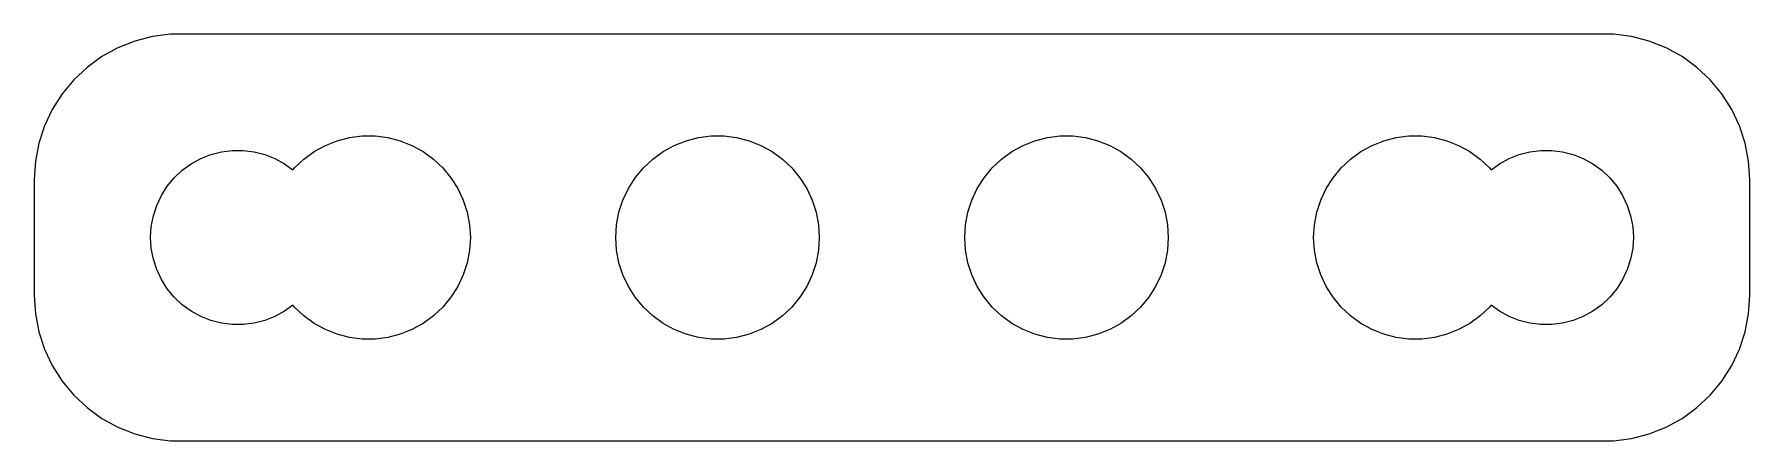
# Model space of a CAD drawing. Header units: metres. Extents: x -29.5 to 29.5, y -7 to 7.
import ezdxf

# ---------------------------------------------------------------- set-up
doc = ezdxf.new("R2010")
doc.units = ezdxf.units.M

msp = doc.modelspace()

# ---------------------------------------------------------------- linework, layer by layer
for p, q in [((-26.6289, 6.52412), (-27.1791, 6.22163)), ((-26.0451, 6.75528), (-26.6289, 6.52412)), ((-25.4369, 6.91142), (-26.0451, 6.75528)), ((-24.8139, 6.99013), (-25.4369, 6.91142)), ((24.8139, 6.99013), (-24.8139, 6.99013)), ((25.4369, 6.91142), (24.8139, 6.99013)), ((26.0451, 6.75528), (25.4369, 6.91142)), ((26.6289, 6.52412), (26.0451, 6.75528)), ((27.1791, 6.22163), (26.6289, 6.52412)), ((-27.1791, 6.22163), (-27.6871, 5.85255)), ((27.6871, 5.85255), (27.1791, 6.22163)), ((-28.1448, 5.42273), (-28.5451, 4.93892)), ((-27.6871, 5.85255), (-28.1448, 5.42273)), ((28.1448, 5.42273), (27.6871, 5.85255)), ((28.5451, 4.93892), (28.1448, 5.42273)), ((-28.5451, 4.93892), (-28.8815, 4.40877)), ((28.8815, 4.40877), (28.5451, 4.93892)), ((-28.8815, 4.40877), (-29.1489, 3.84062)), ((29.1489, 3.84062), (28.8815, 4.40877)), ((-29.1489, 3.84062), (-29.3429, 3.24344)), ((29.3429, 3.24344), (29.1489, 3.84062)), ((-29.3429, 3.24344), (-29.4606, 2.62666)), ((-23.0621, 2.94685), (-22.6884, 2.99408)), ((-22.6884, 2.99408), (-22.3116, 2.99408)), ((-22.3116, 2.99408), (-21.9379, 2.94685)), ((-20.231, 2.69679), (-19.8754, 2.95514)), ((-19.8754, 2.95514), (-19.4902, 3.16689)), ((-19.4902, 3.16689), (-19.0816, 3.32869)), ((-19.0816, 3.32869), (-18.6558, 3.438)), ((-18.6558, 3.438), (-18.2198, 3.49309)), ((-18.2198, 3.49309), (-17.7802, 3.49309)), ((-17.7802, 3.49309), (-17.3442, 3.438)), ((-17.3442, 3.438), (-16.9184, 3.32869)), ((-16.9184, 3.32869), (-16.5098, 3.16689)), ((-16.5098, 3.16689), (-16.1246, 2.95514)), ((-16.1246, 2.95514), (-15.769, 2.69679)), ((-8.23097, 2.69679), (-7.87538, 2.95514)), ((-7.87538, 2.95514), (-7.49022, 3.16689)), ((-7.49022, 3.16689), (-7.08156, 3.32869)), ((-7.08156, 3.32869), (-6.65582, 3.438)), ((-6.65582, 3.438), (-6.21976, 3.49309)), ((-6.21976, 3.49309), (-5.78023, 3.49309)), ((-5.78023, 3.49309), (-5.34416, 3.438)), ((-5.34416, 3.438), (-4.91843, 3.32869)), ((-4.91843, 3.32869), (-4.50977, 3.16689)), ((-4.50977, 3.16689), (-4.1246, 2.95514)), ((-4.1246, 2.95514), (-3.76901, 2.69679)), ((3.76901, 2.69679), (4.1246, 2.95514)), ((4.1246, 2.95514), (4.50977, 3.16689)), ((4.50977, 3.16689), (4.91843, 3.32869)), ((4.91843, 3.32869), (5.34416, 3.438)), ((5.34416, 3.438), (5.78023, 3.49309)), ((5.78023, 3.49309), (6.21976, 3.49309)), ((6.21976, 3.49309), (6.65582, 3.438)), ((6.65582, 3.438), (7.08156, 3.32869)), ((7.08156, 3.32869), (7.49022, 3.16689)), ((7.49022, 3.16689), (7.87538, 2.95514)), ((7.87538, 2.95514), (8.23097, 2.69679)), ((15.769, 2.69679), (16.1246, 2.95514)), ((16.1246, 2.95514), (16.5098, 3.16689)), ((16.5098, 3.16689), (16.9184, 3.32869)), ((16.9184, 3.32869), (17.3442, 3.438)), ((17.3442, 3.438), (17.7802, 3.49309)), ((17.7802, 3.49309), (18.2198, 3.49309)), ((18.2198, 3.49309), (18.6558, 3.438)), ((18.6558, 3.438), (19.0816, 3.32869)), ((19.0816, 3.32869), (19.4902, 3.16689)), ((19.4902, 3.16689), (19.8754, 2.95514)), ((19.8754, 2.95514), (20.231, 2.69679)), ((21.9379, 2.94685), (22.3116, 2.99408)), ((22.3116, 2.99408), (22.6884, 2.99408)), ((22.6884, 2.99408), (23.0621, 2.94685)), ((29.4606, 2.62666), (29.3429, 3.24344)), ((-29.4606, 2.62666), (-29.5, 2)), ((-24.4123, 2.31154), (-24.1075, 2.53297)), ((-24.1075, 2.53297), (-23.7773, 2.71448)), ((-23.7773, 2.71448), (-23.427, 2.85316)), ((-23.427, 2.85316), (-23.0621, 2.94685)), ((-21.9379, 2.94685), (-21.5729, 2.85316)), ((-21.5729, 2.85316), (-21.2227, 2.71448)), ((-21.2227, 2.71448), (-20.8925, 2.53297)), ((-20.8925, 2.53297), (-20.6086, 2.32672)), ((-20.6086, 2.32672), (-20.5514, 2.3959)), ((-20.5514, 2.3959), (-20.231, 2.69679)), ((-15.769, 2.69679), (-15.4486, 2.3959)), ((-15.4486, 2.3959), (-15.1684, 2.05724)), ((-8.83156, 2.05724), (-8.55138, 2.3959)), ((-8.55138, 2.3959), (-8.23097, 2.69679)), ((-3.76901, 2.69679), (-3.44861, 2.3959)), ((-3.44861, 2.3959), (-3.16843, 2.05724)), ((3.16843, 2.05724), (3.44861, 2.3959)), ((3.44861, 2.3959), (3.76901, 2.69679)), ((8.23097, 2.69679), (8.55138, 2.3959)), ((8.55138, 2.3959), (8.83156, 2.05724)), ((15.1684, 2.05724), (15.4486, 2.3959)), ((15.4486, 2.3959), (15.769, 2.69679)), ((20.231, 2.69679), (20.5514, 2.3959)), ((20.5514, 2.3959), (20.6086, 2.32672)), ((20.6086, 2.32672), (20.8925, 2.53297)), ((20.8925, 2.53297), (21.2227, 2.71448)), ((21.2227, 2.71448), (21.5729, 2.85316)), ((21.5729, 2.85316), (21.9379, 2.94685)), ((23.0621, 2.94685), (23.427, 2.85316)), ((23.427, 2.85316), (23.7773, 2.71448)), ((23.7773, 2.71448), (24.1075, 2.53297)), ((24.1075, 2.53297), (24.4123, 2.31154)), ((29.5, 2), (29.4606, 2.62666)), ((-29.5, 2), (-29.5, -2)), ((-24.927, 1.76335), (-24.6869, 2.05363)), ((-24.6869, 2.05363), (-24.4123, 2.31154)), ((-15.1684, 2.05724), (-14.9329, 1.68613)), ((-9.06706, 1.68613), (-8.83156, 2.05724)), ((-3.16843, 2.05724), (-2.93292, 1.68613)), ((2.93292, 1.68613), (3.16843, 2.05724)), ((8.83156, 2.05724), (9.06706, 1.68613)), ((14.9329, 1.68613), (15.1684, 2.05724)), ((24.4123, 2.31154), (24.6869, 2.05363)), ((24.6869, 2.05363), (24.927, 1.76335)), ((29.5, -2), (29.5, 2)), ((-25.2893, 1.10437), (-25.1289, 1.44525)), ((-25.1289, 1.44525), (-24.927, 1.76335)), ((-14.9329, 1.68613), (-14.7458, 1.28842)), ((-14.7458, 1.28842), (-14.61, 0.870407)), ((-9.39003, 0.870407), (-9.25421, 1.28842)), ((-9.25421, 1.28842), (-9.06706, 1.68613)), ((-2.93292, 1.68613), (-2.74577, 1.28842)), ((-2.74577, 1.28842), (-2.60995, 0.870407)), ((2.60995, 0.870407), (2.74577, 1.28842)), ((2.74577, 1.28842), (2.93292, 1.68613)), ((9.06706, 1.68613), (9.25421, 1.28842)), ((9.25421, 1.28842), (9.39003, 0.870407)), ((14.61, 0.870407), (14.7458, 1.28842)), ((14.7458, 1.28842), (14.9329, 1.68613)), ((24.927, 1.76335), (25.1289, 1.44525)), ((25.1289, 1.44525), (25.2893, 1.10437)), ((-25.4763, 0.375992), (-25.4057, 0.746063)), ((-25.4057, 0.746063), (-25.2893, 1.10437)), ((-14.61, 0.870407), (-14.5276, 0.43866)), ((-9.4724, 0.43866), (-9.39003, 0.870407)), ((-2.60995, 0.870407), (-2.52759, 0.43866)), ((2.52759, 0.43866), (2.60995, 0.870407)), ((9.39003, 0.870407), (9.4724, 0.43866)), ((14.5276, 0.43866), (14.61, 0.870407)), ((25.2893, 1.10437), (25.4057, 0.746063)), ((25.4057, 0.746063), (25.4763, 0.375992)), ((-25.5, 0), (-25.4763, 0.375992)), ((-25.4763, -0.375992), (-25.5, 0)), ((-14.5276, 0.43866), (-14.5, 0)), ((-14.5, 0), (-14.5276, -0.43866)), ((-9.5, 0), (-9.4724, 0.43866)), ((-9.4724, -0.43866), (-9.5, 0)), ((-2.52759, 0.43866), (-2.5, 0)), ((-2.5, 0), (-2.52759, -0.43866)), ((2.5, 0), (2.52759, 0.43866)), ((2.52759, -0.43866), (2.5, 0)), ((9.4724, 0.43866), (9.5, 0)), ((9.5, 0), (9.4724, -0.43866)), ((14.5, 0), (14.5276, 0.43866)), ((14.5276, -0.43866), (14.5, 0)), ((25.4763, 0.375992), (25.5, 0)), ((25.5, 0), (25.4763, -0.375992)), ((-25.4057, -0.746063), (-25.4763, -0.375992)), ((-14.5276, -0.43866), (-14.61, -0.870407)), ((-9.39003, -0.870407), (-9.4724, -0.43866)), ((-2.52759, -0.43866), (-2.60995, -0.870407)), ((2.60995, -0.870407), (2.52759, -0.43866)), ((9.4724, -0.43866), (9.39003, -0.870407)), ((14.61, -0.870407), (14.5276, -0.43866)), ((25.4763, -0.375992), (25.4057, -0.746063)), ((-25.2893, -1.10437), (-25.4057, -0.746063)), ((-25.1289, -1.44525), (-25.2893, -1.10437)), ((-14.61, -0.870407), (-14.7458, -1.28842)), ((-9.25421, -1.28842), (-9.39003, -0.870407)), ((-2.60995, -0.870407), (-2.74577, -1.28842)), ((2.74577, -1.28842), (2.60995, -0.870407)), ((9.39003, -0.870407), (9.25421, -1.28842)), ((14.7458, -1.28842), (14.61, -0.870407)), ((25.2893, -1.10437), (25.1289, -1.44525)), ((25.4057, -0.746063), (25.2893, -1.10437)), ((-24.927, -1.76335), (-25.1289, -1.44525)), ((-24.6869, -2.05363), (-24.927, -1.76335)), ((-14.9329, -1.68613), (-15.1684, -2.05724)), ((-14.7458, -1.28842), (-14.9329, -1.68613)), ((-9.06706, -1.68613), (-9.25421, -1.28842)), ((-8.83156, -2.05724), (-9.06706, -1.68613)), ((-2.93292, -1.68613), (-3.16843, -2.05724)), ((-2.74577, -1.28842), (-2.93292, -1.68613)), ((2.93292, -1.68613), (2.74577, -1.28842)), ((3.16843, -2.05724), (2.93292, -1.68613)), ((9.06706, -1.68613), (8.83156, -2.05724)), ((9.25421, -1.28842), (9.06706, -1.68613)), ((14.9329, -1.68613), (14.7458, -1.28842)), ((15.1684, -2.05724), (14.9329, -1.68613)), ((24.927, -1.76335), (24.6869, -2.05363)), ((25.1289, -1.44525), (24.927, -1.76335)), ((-29.5, -2), (-29.4606, -2.62666)), ((-24.4123, -2.31154), (-24.6869, -2.05363)), ((-24.1075, -2.53297), (-24.4123, -2.31154)), ((-20.6086, -2.32672), (-20.8925, -2.53297)), ((-20.5514, -2.3959), (-20.6086, -2.32672)), ((-15.1684, -2.05724), (-15.4486, -2.3959)), ((-8.55138, -2.3959), (-8.83156, -2.05724)), ((-3.16843, -2.05724), (-3.44861, -2.3959)), ((3.44861, -2.3959), (3.16843, -2.05724)), ((8.83156, -2.05724), (8.55138, -2.3959)), ((15.4486, -2.3959), (15.1684, -2.05724)), ((20.6086, -2.32672), (20.5514, -2.3959)), ((20.8925, -2.53297), (20.6086, -2.32672)), ((24.4123, -2.31154), (24.1075, -2.53297)), ((24.6869, -2.05363), (24.4123, -2.31154)), ((29.4606, -2.62666), (29.5, -2)), ((-29.4606, -2.62666), (-29.3429, -3.24344)), ((-23.7773, -2.71448), (-24.1075, -2.53297)), ((-23.427, -2.85316), (-23.7773, -2.71448)), ((-23.0621, -2.94685), (-23.427, -2.85316)), ((-22.6884, -2.99408), (-23.0621, -2.94685)), ((-21.9379, -2.94685), (-22.3116, -2.99408)), ((-21.5729, -2.85316), (-21.9379, -2.94685)), ((-21.2227, -2.71448), (-21.5729, -2.85316)), ((-20.8925, -2.53297), (-21.2227, -2.71448)), ((-20.231, -2.69679), (-20.5514, -2.3959)), ((-19.8754, -2.95514), (-20.231, -2.69679)), ((-15.769, -2.69679), (-16.1246, -2.95514)), ((-15.4486, -2.3959), (-15.769, -2.69679)), ((-8.23097, -2.69679), (-8.55138, -2.3959)), ((-7.87538, -2.95514), (-8.23097, -2.69679)), ((-3.76901, -2.69679), (-4.1246, -2.95514)), ((-3.44861, -2.3959), (-3.76901, -2.69679)), ((3.76901, -2.69679), (3.44861, -2.3959)), ((4.1246, -2.95514), (3.76901, -2.69679)), ((8.23097, -2.69679), (7.87538, -2.95514)), ((8.55138, -2.3959), (8.23097, -2.69679)), ((15.769, -2.69679), (15.4486, -2.3959)), ((16.1246, -2.95514), (15.769, -2.69679)), ((20.231, -2.69679), (19.8754, -2.95514)), ((20.5514, -2.3959), (20.231, -2.69679)), ((21.2227, -2.71448), (20.8925, -2.53297)), ((21.5729, -2.85316), (21.2227, -2.71448)), ((21.9379, -2.94685), (21.5729, -2.85316)), ((22.3116, -2.99408), (21.9379, -2.94685)), ((23.0621, -2.94685), (22.6884, -2.99408)), ((23.427, -2.85316), (23.0621, -2.94685)), ((23.7773, -2.71448), (23.427, -2.85316)), ((24.1075, -2.53297), (23.7773, -2.71448)), ((29.3429, -3.24344), (29.4606, -2.62666)), ((-29.3429, -3.24344), (-29.1489, -3.84062)), ((-22.3116, -2.99408), (-22.6884, -2.99408)), ((-19.4902, -3.16689), (-19.8754, -2.95514)), ((-19.0816, -3.32869), (-19.4902, -3.16689)), ((-18.6558, -3.438), (-19.0816, -3.32869)), ((-18.2198, -3.49309), (-18.6558, -3.438)), ((-17.7802, -3.49309), (-18.2198, -3.49309)), ((-17.3442, -3.438), (-17.7802, -3.49309)), ((-16.9184, -3.32869), (-17.3442, -3.438)), ((-16.5098, -3.16689), (-16.9184, -3.32869)), ((-16.1246, -2.95514), (-16.5098, -3.16689)), ((-7.49022, -3.16689), (-7.87538, -2.95514)), ((-7.08156, -3.32869), (-7.49022, -3.16689)), ((-6.65582, -3.438), (-7.08156, -3.32869)), ((-6.21976, -3.49309), (-6.65582, -3.438)), ((-5.78023, -3.49309), (-6.21976, -3.49309)), ((-5.34416, -3.438), (-5.78023, -3.49309)), ((-4.91843, -3.32869), (-5.34416, -3.438)), ((-4.50977, -3.16689), (-4.91843, -3.32869)), ((-4.1246, -2.95514), (-4.50977, -3.16689)), ((4.50977, -3.16689), (4.1246, -2.95514)), ((4.91843, -3.32869), (4.50977, -3.16689)), ((5.34416, -3.438), (4.91843, -3.32869)), ((5.78023, -3.49309), (5.34416, -3.438)), ((6.21976, -3.49309), (5.78023, -3.49309)), ((6.65582, -3.438), (6.21976, -3.49309)), ((7.08156, -3.32869), (6.65582, -3.438)), ((7.49022, -3.16689), (7.08156, -3.32869)), ((7.87538, -2.95514), (7.49022, -3.16689)), ((16.5098, -3.16689), (16.1246, -2.95514)), ((16.9184, -3.32869), (16.5098, -3.16689)), ((17.3442, -3.438), (16.9184, -3.32869)), ((17.7802, -3.49309), (17.3442, -3.438)), ((18.2198, -3.49309), (17.7802, -3.49309)), ((18.6558, -3.438), (18.2198, -3.49309)), ((19.0816, -3.32869), (18.6558, -3.438)), ((19.4902, -3.16689), (19.0816, -3.32869)), ((19.8754, -2.95514), (19.4902, -3.16689)), ((22.6884, -2.99408), (22.3116, -2.99408)), ((29.1489, -3.84062), (29.3429, -3.24344)), ((-29.1489, -3.84062), (-28.8815, -4.40877)), ((28.8815, -4.40877), (29.1489, -3.84062)), ((-28.8815, -4.40877), (-28.5451, -4.93892)), ((28.5451, -4.93892), (28.8815, -4.40877)), ((-28.5451, -4.93892), (-28.1448, -5.42273)), ((28.1448, -5.42273), (28.5451, -4.93892)), ((-28.1448, -5.42273), (-27.6871, -5.85255)), ((-27.6871, -5.85255), (-27.1791, -6.22163)), ((27.1791, -6.22163), (27.6871, -5.85255)), ((27.6871, -5.85255), (28.1448, -5.42273)), ((-27.1791, -6.22163), (-26.6289, -6.52412)), ((26.6289, -6.52412), (27.1791, -6.22163)), ((-26.6289, -6.52412), (-26.0451, -6.75528)), ((-26.0451, -6.75528), (-25.4369, -6.91142)), ((-25.4369, -6.91142), (-24.8139, -6.99013)), ((-24.8139, -6.99013), (24.8139, -6.99013)), ((24.8139, -6.99013), (25.4369, -6.91142)), ((25.4369, -6.91142), (26.0451, -6.75528)), ((26.0451, -6.75528), (26.6289, -6.52412))]:
    msp.add_line(p, q)

doc.saveas('drawing.dxf')
